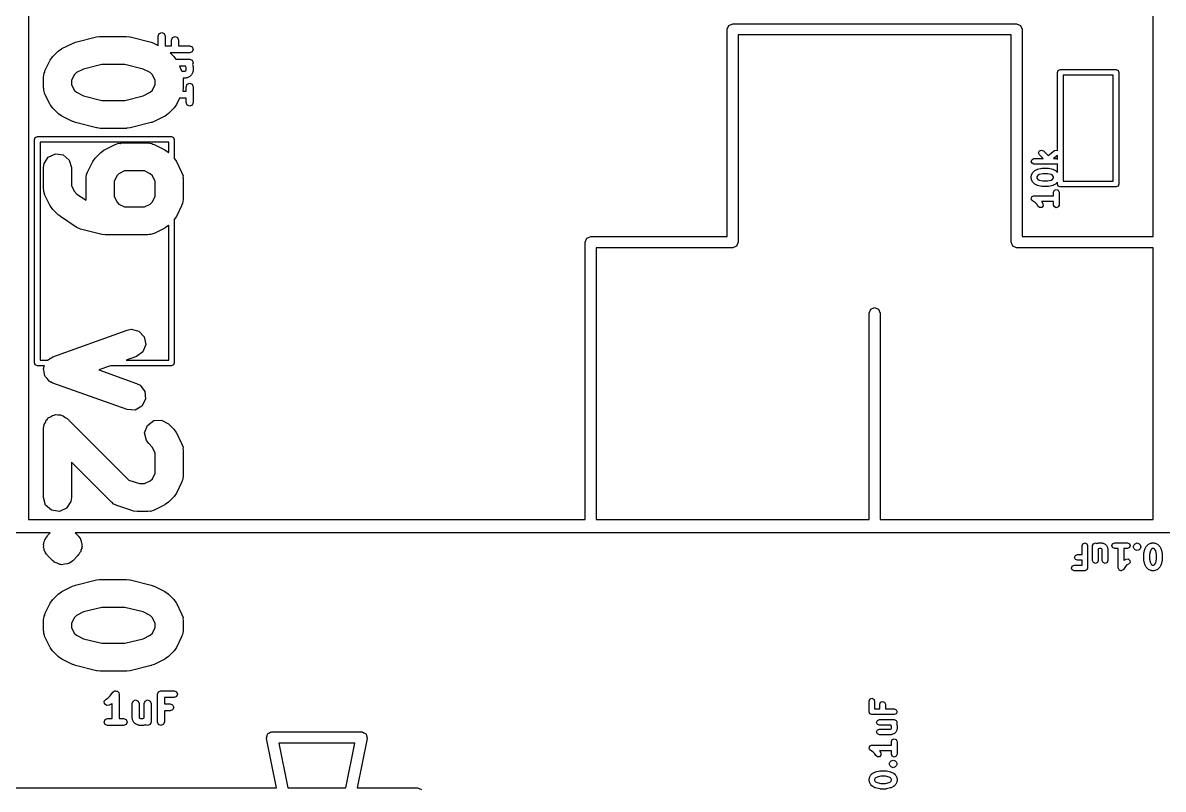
# Model space of a CAD drawing. Extents: x 97.5 to 143.9, y -109.8 to -49.
# Drawn here: x 109.02 to 119.22, y -93.81 to -86.96 of the extents above; entities that cross this region are included whole.
import ezdxf

# ---------------------------------------------------------------- set-up
doc = ezdxf.new("R2010")
doc.units = 0
doc.layers.add('BLACK', color=7, linetype='CONTINUOUS')

msp = doc.modelspace()

# ---------------------------------------------------------------- linework, layer by layer
at = {"layer": 'BLACK', "linetype": 'CONTINUOUS'}
for p, q in [((109.07, -71.2), (109.07, -91.4)), ((119.13, -88.87), (119.13, -71.2)), ((115.32, -87.015), (115.335, -86.9796)), ((115.335, -86.9796), (115.37, -86.965)), ((115.37, -86.965), (117.91, -86.965)), ((117.91, -86.965), (117.945, -86.9796)), ((117.945, -86.9796), (117.96, -87.015)), ((109.49, -87.1311), (109.68, -87.0835)), ((109.68, -87.0835), (109.707, -87.0808)), ((109.707, -87.0808), (109.711, -87.0798)), ((109.711, -87.0798), (109.949, -87.0798)), ((109.949, -87.0798), (109.975, -87.0836)), ((109.975, -87.0836), (109.979, -87.0835)), ((109.979, -87.0835), (110.169, -87.1311)), ((110.232, -87.0759), (110.241, -87.0538)), ((110.232, -87.159), (110.232, -87.0759)), ((110.241, -87.0538), (110.263, -87.0446)), ((110.263, -87.0446), (110.285, -87.0538)), ((110.285, -87.0538), (110.294, -87.0759)), ((110.294, -87.0759), (110.294, -87.1637)), ((110.351, -87.1116), (110.36, -87.0895)), ((110.351, -87.1637), (110.351, -87.1116)), ((110.36, -87.0895), (110.382, -87.0804)), ((110.382, -87.0804), (110.404, -87.0895)), ((110.404, -87.0895), (110.413, -87.1116)), ((110.413, -87.1116), (110.413, -87.1637)), ((115.32, -88.87), (115.32, -87.015)), ((117.86, -87.065), (115.42, -87.065)), ((115.42, -87.065), (115.42, -88.92)), ((117.86, -88.92), (117.86, -87.065)), ((117.96, -87.015), (117.96, -88.87)), ((109.289, -87.2592), (109.336, -87.2116)), ((109.336, -87.2116), (109.365, -87.1901)), ((109.365, -87.1901), (109.367, -87.1897)), ((109.367, -87.1897), (109.369, -87.1882)), ((109.369, -87.1882), (109.464, -87.1406)), ((109.464, -87.1406), (109.486, -87.1334)), ((109.486, -87.1334), (109.49, -87.1311)), ((110.169, -87.1311), (110.191, -87.1398)), ((110.191, -87.1398), (110.195, -87.1406)), ((110.195, -87.1406), (110.232, -87.159)), ((110.294, -87.1637), (110.351, -87.1637)), ((110.413, -87.1637), (110.513, -87.1637)), ((110.513, -87.1637), (110.535, -87.1728)), ((110.535, -87.217), (110.513, -87.2262)), ((110.535, -87.1728), (110.544, -87.1949)), ((110.544, -87.1949), (110.535, -87.217)), ((109.218, -87.387), (109.265, -87.2917)), ((109.265, -87.2917), (109.286, -87.2623)), ((109.286, -87.2623), (109.288, -87.2612)), ((109.288, -87.2612), (109.289, -87.2592)), ((110.513, -87.2262), (110.337, -87.2262)), ((110.337, -87.2262), (110.37, -87.2592)), ((110.37, -87.2592), (110.388, -87.2827)), ((110.388, -87.2827), (110.513, -87.2827)), ((110.513, -87.2827), (110.535, -87.2919)), ((110.535, -87.2919), (110.544, -87.314)), ((110.544, -87.314), (110.538, -87.3295)), ((109.205, -87.4429), (109.21, -87.4074)), ((109.21, -87.4074), (109.216, -87.398)), ((109.216, -87.398), (109.218, -87.387)), ((109.48, -87.4217), (109.455, -87.4724)), ((109.499, -87.4027), (109.48, -87.4217)), ((109.564, -87.3703), (109.499, -87.4027)), ((109.726, -87.3298), (109.564, -87.3703)), ((109.933, -87.3298), (109.726, -87.3298)), ((110.096, -87.3703), (109.933, -87.3298)), ((110.16, -87.4027), (110.096, -87.3703)), ((110.179, -87.4217), (110.16, -87.4027)), ((110.205, -87.4724), (110.179, -87.4217)), ((110.421, -87.3452), (110.441, -87.387)), ((110.476, -87.3452), (110.421, -87.3452)), ((110.441, -87.387), (110.442, -87.3899)), ((110.442, -87.3899), (110.47, -87.3899)), ((110.47, -87.3899), (110.478, -87.3859)), ((110.482, -87.3571), (110.476, -87.3452)), ((110.478, -87.3859), (110.482, -87.378)), ((110.482, -87.378), (110.482, -87.3571)), ((110.541, -87.3994), (110.529, -87.4232)), ((110.538, -87.3295), (110.541, -87.3357)), ((110.541, -87.3357), (110.542, -87.343)), ((110.542, -87.3921), (110.541, -87.3994)), ((110.542, -87.343), (110.544, -87.3497)), ((110.544, -87.3854), (110.542, -87.3921)), ((110.544, -87.3497), (110.544, -87.3854)), ((118.275, -87.4), (118.282, -87.3823)), ((118.275, -88.099), (118.275, -87.4)), ((118.282, -87.3823), (118.3, -87.375)), ((118.3, -87.375), (118.8, -87.375)), ((118.8, -87.375), (118.818, -87.3823)), ((118.818, -87.3823), (118.825, -87.4)), ((118.825, -87.4), (118.825, -88.4)), ((109.205, -87.5381), (109.205, -87.4429)), ((109.455, -87.4724), (109.455, -87.5086)), ((109.455, -87.5086), (109.48, -87.5593)), ((110.179, -87.5593), (110.205, -87.5086)), ((110.205, -87.5086), (110.205, -87.4724)), ((110.477, -87.4524), (110.455, -87.4524)), ((110.455, -87.4524), (110.455, -87.5381)), ((110.484, -87.4496), (110.477, -87.4524)), ((110.482, -87.5283), (110.491, -87.5062)), ((110.491, -87.4491), (110.484, -87.4496)), ((110.515, -87.4372), (110.491, -87.4491)), ((110.491, -87.5062), (110.513, -87.497)), ((110.513, -87.497), (110.535, -87.5062)), ((110.522, -87.4297), (110.515, -87.4372)), ((110.529, -87.4232), (110.522, -87.4297)), ((110.535, -87.5062), (110.544, -87.5283)), ((118.325, -87.425), (118.325, -88.375)), ((118.775, -87.425), (118.325, -87.425)), ((118.775, -88.375), (118.775, -87.425)), ((109.208, -87.5488), (109.205, -87.5381)), ((109.207, -87.5599), (109.208, -87.5488)), ((109.218, -87.594), (109.207, -87.5599)), ((109.265, -87.6892), (109.218, -87.594)), ((109.48, -87.5593), (109.499, -87.5782)), ((109.499, -87.5782), (109.564, -87.6106)), ((109.564, -87.6106), (109.726, -87.6512)), ((109.933, -87.6512), (110.096, -87.6106)), ((110.096, -87.6106), (110.16, -87.5782)), ((110.16, -87.5782), (110.179, -87.5593)), ((110.455, -87.5381), (110.45, -87.5685)), ((110.45, -87.5685), (110.482, -87.5685)), ((110.482, -87.5685), (110.482, -87.5283)), ((110.544, -87.5283), (110.544, -87.6711)), ((109.267, -87.6908), (109.265, -87.6892)), ((109.267, -87.693), (109.267, -87.6908)), ((109.289, -87.7217), (109.267, -87.693)), ((109.336, -87.7693), (109.289, -87.7217)), ((109.726, -87.6512), (109.933, -87.6512)), ((110.37, -87.7217), (110.323, -87.7693)), ((110.371, -87.7198), (110.37, -87.7217)), ((110.373, -87.7187), (110.371, -87.7198)), ((110.394, -87.6892), (110.373, -87.7187)), ((110.423, -87.631), (110.394, -87.6892)), ((110.482, -87.631), (110.423, -87.631)), ((110.482, -87.6711), (110.482, -87.631)), ((110.491, -87.6932), (110.482, -87.6711)), ((110.513, -87.7024), (110.491, -87.6932)), ((110.535, -87.6932), (110.513, -87.7024)), ((110.544, -87.6711), (110.535, -87.6932)), ((109.338, -87.7704), (109.336, -87.7693)), ((109.34, -87.7723), (109.338, -87.7704)), ((109.369, -87.7928), (109.34, -87.7723)), ((109.464, -87.8404), (109.369, -87.7928)), ((110.29, -87.7928), (110.195, -87.8404)), ((110.292, -87.7913), (110.29, -87.7928)), ((110.294, -87.7908), (110.292, -87.7913)), ((110.323, -87.7693), (110.294, -87.7908)), ((109.469, -87.8412), (109.464, -87.8404)), ((109.49, -87.8498), (109.469, -87.8412)), ((109.68, -87.8975), (109.49, -87.8498)), ((109.684, -87.8973), (109.68, -87.8975)), ((109.711, -87.9012), (109.684, -87.8973)), ((109.949, -87.9012), (109.711, -87.9012)), ((109.952, -87.9002), (109.949, -87.9012)), ((109.979, -87.8975), (109.952, -87.9002)), ((110.169, -87.8498), (109.979, -87.8975)), ((110.173, -87.8476), (110.169, -87.8498)), ((110.195, -87.8404), (110.173, -87.8476)), ((109.125, -88), (109.132, -87.9823)), ((109.125, -90), (109.125, -88)), ((109.132, -87.9823), (109.15, -87.975)), ((109.15, -87.975), (110.35, -87.975)), ((109.175, -88.025), (109.175, -89.975)), ((110.325, -88.025), (109.175, -88.025)), ((109.845, -88.0453), (109.879, -88.0341)), ((109.879, -88.0341), (109.89, -88.0353)), ((109.89, -88.0353), (109.901, -88.0321)), ((109.901, -88.0321), (110.139, -88.0321)), ((110.139, -88.0321), (110.175, -88.0373)), ((110.325, -88.1186), (110.325, -88.025)), ((110.35, -87.975), (110.368, -87.9823)), ((110.368, -87.9823), (110.375, -88)), ((110.375, -88), (110.375, -88.1702)), ((109.248, -88.1578), (109.312, -88.1286)), ((109.312, -88.1286), (109.382, -88.1387)), ((109.67, -88.164), (109.717, -88.1164)), ((109.717, -88.1164), (109.746, -88.0949)), ((109.746, -88.0949), (109.748, -88.0944)), ((109.748, -88.0944), (109.75, -88.093)), ((109.75, -88.093), (109.845, -88.0453)), ((110.175, -88.0373), (110.184, -88.0434)), ((110.184, -88.0434), (110.195, -88.0453)), ((110.195, -88.0453), (110.29, -88.093)), ((110.29, -88.093), (110.32, -88.1134)), ((110.32, -88.1134), (110.321, -88.1153)), ((110.321, -88.1153), (110.323, -88.1164)), ((110.323, -88.1164), (110.325, -88.1186)), ((118.107, -88.1202), (118.114, -88.1026)), ((118.114, -88.1379), (118.107, -88.1202)), ((118.114, -88.1026), (118.132, -88.0952)), ((118.132, -88.0952), (118.15, -88.1026)), ((118.15, -88.1026), (118.192, -88.1444)), ((118.192, -88.1444), (118.25, -88.1002)), ((118.25, -88.1002), (118.269, -88.0955)), ((118.269, -88.0955), (118.275, -88.099)), ((109.205, -88.2524), (109.21, -88.2169)), ((109.21, -88.2169), (109.248, -88.1578)), ((109.382, -88.1387), (109.435, -88.1849)), ((109.435, -88.1849), (109.455, -88.2524)), ((109.599, -88.2917), (109.646, -88.1965)), ((109.646, -88.1965), (109.667, -88.167)), ((109.667, -88.167), (109.669, -88.1659)), ((109.669, -88.1659), (109.67, -88.164)), ((110.375, -88.1702), (110.392, -88.1927)), ((110.392, -88.1927), (110.392, -88.1949)), ((110.392, -88.1949), (110.394, -88.1965)), ((110.394, -88.1965), (110.441, -88.2917)), ((118.04, -88.1964), (118.048, -88.1788)), ((118.048, -88.2141), (118.04, -88.1964)), ((118.048, -88.1788), (118.065, -88.1714)), ((118.065, -88.2214), (118.048, -88.2141)), ((118.065, -88.1714), (118.148, -88.1714)), ((118.208, -88.2214), (118.065, -88.2214)), ((118.148, -88.1714), (118.114, -88.1379)), ((118.265, -88.2214), (118.208, -88.2214)), ((118.208, -88.2214), (118.208, -88.2214)), ((118.208, -88.2214), (118.208, -88.2214)), ((118.275, -88.1443), (118.239, -88.1714)), ((118.239, -88.1714), (118.265, -88.1714)), ((118.265, -88.1714), (118.275, -88.1754)), ((118.275, -88.2175), (118.265, -88.2214)), ((118.275, -88.1754), (118.275, -88.1443)), ((118.275, -88.2963), (118.275, -88.2175)), ((109.205, -88.4429), (109.205, -88.2524)), ((109.455, -88.2524), (109.455, -88.4133)), ((109.586, -88.3476), (109.591, -88.3121)), ((109.591, -88.3121), (109.597, -88.3027)), ((109.597, -88.3027), (109.599, -88.2917)), ((109.861, -88.3264), (109.836, -88.3771)), ((109.88, -88.3075), (109.861, -88.3264)), ((109.931, -88.2821), (109.88, -88.3075)), ((110.11, -88.2821), (109.931, -88.2821)), ((110.16, -88.3075), (110.11, -88.2821)), ((110.179, -88.3264), (110.16, -88.3075)), ((110.205, -88.3771), (110.179, -88.3264)), ((110.441, -88.2917), (110.453, -88.3258)), ((110.453, -88.3258), (110.451, -88.3369)), ((110.451, -88.3369), (110.455, -88.3476)), ((118.04, -88.3298), (118.043, -88.3244)), ((118.04, -88.3488), (118.04, -88.3298)), ((118.043, -88.3186), (118.053, -88.2995)), ((118.043, -88.3244), (118.043, -88.3186)), ((118.053, -88.2995), (118.056, -88.2968)), ((118.056, -88.2968), (118.057, -88.293)), ((118.057, -88.293), (118.067, -88.2835)), ((118.067, -88.2835), (118.071, -88.2819)), ((118.071, -88.2819), (118.073, -88.2788)), ((118.073, -88.2788), (118.092, -88.2693)), ((118.096, -88.3255), (118.09, -88.3357)), ((118.09, -88.3357), (118.09, -88.3429)), ((118.092, -88.2693), (118.095, -88.2691)), ((118.095, -88.2691), (118.098, -88.2674)), ((118.099, -88.3217), (118.096, -88.3255)), ((118.098, -88.2674), (118.136, -88.2579)), ((118.112, -88.3153), (118.099, -88.3217)), ((118.145, -88.3071), (118.112, -88.3153)), ((118.136, -88.2579), (118.139, -88.2584)), ((118.139, -88.2584), (118.142, -88.2571)), ((118.142, -88.2571), (118.189, -88.2571)), ((118.186, -88.3071), (118.145, -88.3071)), ((118.219, -88.3153), (118.186, -88.3071)), ((118.189, -88.2571), (118.192, -88.2584)), ((118.192, -88.2584), (118.195, -88.2579)), ((118.195, -88.2579), (118.233, -88.2674)), ((118.232, -88.3217), (118.219, -88.3153)), ((118.235, -88.3255), (118.232, -88.3217)), ((118.233, -88.2674), (118.236, -88.2691)), ((118.24, -88.3357), (118.235, -88.3255)), ((118.236, -88.2691), (118.239, -88.2693)), ((118.239, -88.2693), (118.258, -88.2788)), ((118.24, -88.3429), (118.24, -88.3357)), ((118.258, -88.2788), (118.26, -88.2819)), ((118.26, -88.2819), (118.264, -88.2835)), ((118.264, -88.2835), (118.274, -88.293)), ((118.274, -88.293), (118.275, -88.2963)), ((109.455, -88.4133), (109.48, -88.4641)), ((109.586, -88.5381), (109.586, -88.3476)), ((109.836, -88.3771), (109.836, -88.5086)), ((110.205, -88.5086), (110.205, -88.3771)), ((110.455, -88.3476), (110.455, -88.5381)), ((118.043, -88.3542), (118.04, -88.3488)), ((118.043, -88.36), (118.043, -88.3542)), ((118.053, -88.379), (118.043, -88.36)), ((118.056, -88.3817), (118.053, -88.379)), ((118.057, -88.3855), (118.056, -88.3817)), ((118.067, -88.3951), (118.057, -88.3855)), ((118.071, -88.3966), (118.067, -88.3951)), ((118.073, -88.3997), (118.071, -88.3966)), ((118.092, -88.4093), (118.073, -88.3997)), ((118.09, -88.3429), (118.096, -88.353)), ((118.095, -88.4095), (118.092, -88.4093)), ((118.098, -88.4112), (118.095, -88.4095)), ((118.096, -88.353), (118.099, -88.3568)), ((118.136, -88.4207), (118.098, -88.4112)), ((118.099, -88.3568), (118.112, -88.3633)), ((118.112, -88.3633), (118.145, -88.3714)), ((118.139, -88.4202), (118.136, -88.4207)), ((118.142, -88.4214), (118.139, -88.4202)), ((118.189, -88.4214), (118.142, -88.4214)), ((118.145, -88.3714), (118.186, -88.3714)), ((118.186, -88.3714), (118.219, -88.3633)), ((118.192, -88.4202), (118.189, -88.4214)), ((118.195, -88.4207), (118.192, -88.4202)), ((118.233, -88.4112), (118.195, -88.4207)), ((118.219, -88.3633), (118.232, -88.3568)), ((118.232, -88.3568), (118.235, -88.353)), ((118.236, -88.4095), (118.233, -88.4112)), ((118.235, -88.353), (118.24, -88.3429)), ((118.239, -88.4093), (118.236, -88.4095)), ((118.258, -88.3997), (118.239, -88.4093)), ((118.26, -88.3966), (118.258, -88.3997)), ((118.264, -88.3951), (118.26, -88.3966)), ((118.274, -88.3855), (118.264, -88.3951)), ((118.275, -88.3822), (118.274, -88.3855)), ((118.275, -88.4), (118.275, -88.3822)), ((118.282, -88.4177), (118.275, -88.4)), ((118.3, -88.425), (118.282, -88.4177)), ((118.8, -88.425), (118.3, -88.425)), ((118.325, -88.375), (118.775, -88.375)), ((118.818, -88.4177), (118.8, -88.425)), ((118.825, -88.4), (118.818, -88.4177)), ((109.208, -88.4536), (109.205, -88.4429)), ((109.207, -88.4647), (109.208, -88.4536)), ((109.218, -88.4988), (109.207, -88.4647)), ((109.265, -88.594), (109.218, -88.4988)), ((109.48, -88.4641), (109.504, -88.4886)), ((109.504, -88.4886), (109.587, -88.5437)), ((109.587, -88.5437), (109.586, -88.5381)), ((109.836, -88.5086), (109.861, -88.5593)), ((110.179, -88.5593), (110.205, -88.5086)), ((110.455, -88.5381), (110.449, -88.5736)), ((118.04, -88.5298), (118.043, -88.523)), ((118.041, -88.5321), (118.04, -88.5298)), ((118.041, -88.5347), (118.041, -88.5321)), ((118.045, -88.5407), (118.041, -88.5347)), ((118.043, -88.523), (118.045, -88.5159)), ((118.045, -88.5159), (118.047, -88.5145)), ((118.048, -88.5474), (118.045, -88.5407)), ((118.047, -88.5145), (118.048, -88.5121)), ((118.048, -88.5121), (118.055, -88.5093)), ((118.055, -88.5093), (118.061, -88.5052)), ((118.061, -88.5052), (118.063, -88.5057)), ((118.063, -88.5057), (118.065, -88.5048)), ((118.065, -88.5048), (118.24, -88.5048)), ((118.24, -88.4726), (118.248, -88.4549)), ((118.24, -88.5048), (118.24, -88.4726)), ((118.248, -88.4549), (118.265, -88.4476)), ((118.265, -88.4476), (118.283, -88.4549)), ((118.283, -88.4549), (118.29, -88.4726)), ((118.29, -88.4726), (118.29, -88.5869)), ((109.267, -88.5956), (109.265, -88.594)), ((109.267, -88.5977), (109.267, -88.5956)), ((109.289, -88.6265), (109.267, -88.5977)), ((109.336, -88.6741), (109.289, -88.6265)), ((109.861, -88.5593), (109.88, -88.5782)), ((109.88, -88.5782), (109.931, -88.6036)), ((109.931, -88.6036), (110.11, -88.6036)), ((110.11, -88.6036), (110.16, -88.5782)), ((110.16, -88.5782), (110.179, -88.5593)), ((110.441, -88.594), (110.394, -88.6892)), ((110.443, -88.583), (110.441, -88.594)), ((110.449, -88.5736), (110.443, -88.583)), ((118.05, -88.5484), (118.048, -88.5474)), ((118.052, -88.5506), (118.05, -88.5484)), ((118.078, -88.5682), (118.052, -88.5506)), ((118.093, -88.5827), (118.078, -88.5682)), ((118.1, -88.5981), (118.093, -88.5827)), ((118.115, -88.6106), (118.1, -88.5981)), ((118.134, -88.6093), (118.115, -88.6106)), ((118.24, -88.5548), (118.133, -88.5548)), ((118.133, -88.5548), (118.135, -88.5567)), ((118.146, -88.5948), (118.134, -88.6093)), ((118.135, -88.5567), (118.145, -88.5757)), ((118.145, -88.5757), (118.146, -88.5948)), ((118.24, -88.5869), (118.24, -88.5548)), ((118.248, -88.6046), (118.24, -88.5869)), ((118.265, -88.6119), (118.248, -88.6046)), ((118.283, -88.6046), (118.265, -88.6119)), ((118.29, -88.5869), (118.283, -88.6046)), ((109.341, -88.6764), (109.336, -88.6741)), ((109.356, -88.6897), (109.341, -88.6764)), ((109.498, -88.785), (109.356, -88.6897)), ((110.394, -88.6892), (110.375, -88.7163)), ((110.375, -88.7163), (110.375, -90)), ((109.502, -88.786), (109.498, -88.785)), ((109.504, -88.7886), (109.502, -88.786)), ((109.537, -88.8022), (109.504, -88.7886)), ((109.728, -88.8498), (109.537, -88.8022)), ((109.731, -88.8497), (109.728, -88.8498)), ((109.758, -88.8536), (109.731, -88.8497)), ((110.15, -88.8504), (110.139, -88.8536)), ((110.161, -88.8516), (110.15, -88.8504)), ((110.195, -88.8404), (110.161, -88.8516)), ((110.29, -88.7928), (110.195, -88.8404)), ((110.292, -88.7913), (110.29, -88.7928)), ((110.294, -88.7908), (110.292, -88.7913)), ((110.323, -88.7693), (110.294, -88.7908)), ((110.325, -88.7671), (110.323, -88.7693)), ((110.325, -89.975), (110.325, -88.7671)), ((110.139, -88.8536), (109.758, -88.8536)), ((114.05, -88.92), (114.065, -88.8846)), ((114.05, -91.4), (114.05, -88.92)), ((114.065, -88.8846), (114.1, -88.87)), ((114.1, -88.87), (115.32, -88.87)), ((115.42, -88.92), (115.405, -88.9554)), ((117.875, -88.9554), (117.86, -88.92)), ((117.96, -88.87), (119.13, -88.87)), ((115.37, -88.97), (114.15, -88.97)), ((114.15, -88.97), (114.15, -91.4)), ((115.405, -88.9554), (115.37, -88.97)), ((117.91, -88.97), (117.875, -88.9554)), ((119.13, -88.97), (117.91, -88.97)), ((119.13, -91.4), (119.13, -88.97)), ((116.59, -89.555), (116.605, -89.5196)), ((116.59, -91.4), (116.59, -89.555)), ((116.605, -89.5196), (116.64, -89.505)), ((116.64, -89.505), (116.675, -89.5196)), ((116.675, -89.5196), (116.69, -89.555)), ((116.69, -89.555), (116.69, -91.4)), ((109.288, -89.9442), (109.954, -89.7061)), ((109.954, -89.7061), (109.989, -89.699)), ((109.989, -89.699), (110.058, -89.7151)), ((110.058, -89.7151), (110.107, -89.7656)), ((110.107, -89.7656), (110.121, -89.8346)), ((110.121, -89.8346), (110.095, -89.9002)), ((109.24, -89.9747), (109.265, -89.9608)), ((109.265, -89.9608), (109.288, -89.9442)), ((110.038, -89.9415), (109.945, -89.975)), ((110.095, -89.9002), (110.038, -89.9415)), ((109.132, -90.0177), (109.125, -90)), ((109.15, -90.025), (109.132, -90.0177)), ((109.213, -90.025), (109.15, -90.025)), ((109.175, -89.975), (109.24, -89.975)), ((109.205, -90.0511), (109.208, -90.0442)), ((109.211, -90.0788), (109.205, -90.0511)), ((109.207, -90.0369), (109.213, -90.025)), ((109.208, -90.0442), (109.207, -90.0369)), ((109.24, -89.975), (109.24, -89.9747)), ((109.805, -90.025), (109.701, -90.0619)), ((109.701, -90.0619), (110.038, -90.1823)), ((110.35, -90.025), (109.805, -90.025)), ((109.945, -89.975), (110.325, -89.975)), ((110.368, -90.0177), (110.35, -90.025)), ((110.375, -90), (110.368, -90.0177)), ((109.213, -90.107), (109.211, -90.0788)), ((109.218, -90.1129), (109.213, -90.107)), ((109.219, -90.1201), (109.218, -90.1129)), ((109.239, -90.1404), (109.219, -90.1201)), ((109.256, -90.1628), (109.239, -90.1404)), ((109.265, -90.1678), (109.256, -90.1628)), ((109.268, -90.1706), (109.265, -90.1678)), ((109.273, -90.1718), (109.268, -90.1706)), ((109.288, -90.1796), (109.273, -90.1718)), ((109.954, -90.4177), (109.288, -90.1796)), ((110.038, -90.1823), (110.07, -90.1991)), ((110.07, -90.1991), (110.113, -90.2549)), ((110.113, -90.2549), (110.119, -90.325)), ((110.119, -90.325), (110.086, -90.3872)), ((109.248, -90.4911), (109.268, -90.4819)), ((109.268, -90.4819), (109.286, -90.4686)), ((109.286, -90.4686), (109.3, -90.4676)), ((109.3, -90.4676), (109.312, -90.462)), ((109.312, -90.462), (109.334, -90.4652)), ((109.334, -90.4652), (109.356, -90.4636)), ((109.356, -90.4636), (109.368, -90.4701)), ((109.368, -90.4701), (109.382, -90.4721)), ((109.382, -90.4721), (109.398, -90.4867)), ((110.025, -90.4218), (109.954, -90.4177)), ((110.086, -90.3872), (110.025, -90.4218)), ((109.205, -90.5766), (109.207, -90.5722)), ((109.206, -90.5793), (109.205, -90.5766)), ((109.205, -90.5857), (109.206, -90.5793)), ((109.207, -90.5722), (109.21, -90.5502)), ((109.21, -90.5502), (109.222, -90.5315)), ((109.222, -90.5315), (109.23, -90.5107)), ((109.23, -90.5107), (109.241, -90.5025)), ((109.241, -90.5025), (109.248, -90.4911)), ((109.398, -90.4867), (109.418, -90.4973)), ((109.418, -90.4973), (109.969, -91.0479)), ((110.11, -90.6242), (110.134, -90.5583)), ((110.134, -90.5583), (110.191, -90.5162)), ((110.191, -90.5162), (110.261, -90.5112)), ((110.261, -90.5112), (110.323, -90.5449)), ((110.323, -90.5449), (110.37, -90.5926)), ((109.205, -91.2048), (109.205, -90.5857)), ((110.125, -90.693), (110.11, -90.6242)), ((110.37, -90.5926), (110.392, -90.6213)), ((110.392, -90.6213), (110.392, -90.6234)), ((110.392, -90.6234), (110.394, -90.6251)), ((110.394, -90.6251), (110.441, -90.7203)), ((110.146, -90.7217), (110.125, -90.693)), ((110.179, -90.755), (110.146, -90.7217)), ((110.205, -90.8057), (110.179, -90.755)), ((110.441, -90.7203), (110.453, -90.7543)), ((110.453, -90.7543), (110.451, -90.7655)), ((110.451, -90.7655), (110.455, -90.7762)), ((110.455, -90.7762), (110.455, -91.0143)), ((109.813, -91.2455), (109.455, -90.8875)), ((109.455, -90.8875), (109.455, -91.2048)), ((110.205, -90.9848), (110.205, -90.8057)), ((110.179, -91.0355), (110.205, -90.9848)), ((109.969, -91.0479), (110.064, -91.0798)), ((110.064, -91.0798), (110.11, -91.0798)), ((110.11, -91.0798), (110.16, -91.0544)), ((110.16, -91.0544), (110.179, -91.0355)), ((110.441, -91.0702), (110.394, -91.1654)), ((110.443, -91.0592), (110.441, -91.0702)), ((110.449, -91.0498), (110.443, -91.0592)), ((110.455, -91.0143), (110.449, -91.0498)), ((110.371, -91.196), (110.37, -91.1979)), ((110.373, -91.1949), (110.371, -91.196)), ((110.394, -91.1654), (110.373, -91.1949)), ((109.224, -91.2723), (109.205, -91.2048)), ((109.278, -91.3184), (109.224, -91.2723)), ((109.449, -91.2403), (109.411, -91.2994)), ((109.455, -91.2048), (109.449, -91.2403)), ((109.822, -91.2509), (109.813, -91.2455)), ((109.829, -91.2596), (109.822, -91.2509)), ((109.862, -91.2757), (109.829, -91.2596)), ((110.004, -91.3233), (109.862, -91.2757)), ((110.29, -91.2689), (110.195, -91.3166)), ((110.292, -91.2675), (110.29, -91.2689)), ((110.294, -91.267), (110.292, -91.2675)), ((110.323, -91.2455), (110.294, -91.267)), ((110.37, -91.1979), (110.323, -91.2455)), ((109.07, -91.4), (114.05, -91.4)), ((109.347, -91.3285), (109.278, -91.3184)), ((109.411, -91.2994), (109.347, -91.3285)), ((110.007, -91.3234), (110.004, -91.3233)), ((110.008, -91.3246), (110.007, -91.3234)), ((110.044, -91.3298), (110.008, -91.3246)), ((110.139, -91.3298), (110.044, -91.3298)), ((110.15, -91.3266), (110.139, -91.3298)), ((110.161, -91.3278), (110.15, -91.3266)), ((110.195, -91.3166), (110.161, -91.3278)), ((114.15, -91.4), (116.59, -91.4)), ((116.69, -91.4), (119.13, -91.4)), ((109.266, -91.52), (107.525, -91.52)), ((109.207, -91.6067), (109.214, -91.5948)), ((109.214, -91.5948), (109.216, -91.5813)), ((109.216, -91.5813), (109.225, -91.571)), ((109.225, -91.571), (109.23, -91.5583)), ((109.23, -91.5583), (109.237, -91.5529)), ((109.237, -91.5529), (109.241, -91.5449)), ((109.241, -91.5449), (109.266, -91.52)), ((121.72, -91.52), (109.488, -91.52)), ((109.488, -91.52), (109.513, -91.5449)), ((109.513, -91.5449), (109.517, -91.5501)), ((109.517, -91.5501), (109.519, -91.5517)), ((109.519, -91.5517), (109.521, -91.5558)), ((109.521, -91.5558), (109.535, -91.5737)), ((109.535, -91.5737), (109.537, -91.5825)), ((109.537, -91.5825), (109.542, -91.5898)), ((109.542, -91.5898), (109.543, -91.6033)), ((109.543, -91.6033), (109.549, -91.6157)), ((109.205, -91.6242), (109.208, -91.6157)), ((109.208, -91.6375), (109.205, -91.6242)), ((109.206, -91.6509), (109.208, -91.6375)), ((109.211, -91.6633), (109.206, -91.6509)), ((109.208, -91.6157), (109.207, -91.6067)), ((109.212, -91.6769), (109.211, -91.6633)), ((109.218, -91.6841), (109.212, -91.6769)), ((109.22, -91.693), (109.218, -91.6841)), ((109.233, -91.7108), (109.22, -91.693)), ((109.53, -91.6956), (109.525, -91.7084)), ((109.539, -91.6854), (109.53, -91.6956)), ((109.54, -91.6719), (109.539, -91.6854)), ((109.547, -91.66), (109.54, -91.6719)), ((109.55, -91.6425), (109.546, -91.6509)), ((109.546, -91.6509), (109.547, -91.66)), ((109.549, -91.6157), (109.547, -91.6292)), ((109.547, -91.6292), (109.55, -91.6425)), ((118.495, -91.6345), (118.503, -91.6168)), ((118.495, -91.7143), (118.495, -91.6345)), ((118.503, -91.6168), (118.52, -91.6095)), ((118.52, -91.6095), (118.538, -91.6168)), ((118.538, -91.6168), (118.545, -91.6345)), ((118.545, -91.6345), (118.545, -91.8345)), ((118.59, -91.6345), (118.598, -91.6168)), ((118.59, -91.7679), (118.59, -91.6345)), ((118.598, -91.6168), (118.615, -91.6095)), ((118.615, -91.6095), (118.628, -91.6147)), ((118.628, -91.6147), (118.633, -91.6122)), ((118.633, -91.6122), (118.639, -91.6118)), ((118.639, -91.6118), (118.644, -91.6095)), ((118.65, -91.6595), (118.64, -91.6643)), ((118.64, -91.6643), (118.64, -91.7679)), ((118.644, -91.6095), (118.673, -91.6095)), ((118.667, -91.6595), (118.65, -91.6595)), ((118.673, -91.6627), (118.667, -91.6595)), ((118.673, -91.6095), (118.678, -91.6118)), ((118.676, -91.669), (118.673, -91.6627)), ((118.676, -91.7679), (118.676, -91.669)), ((118.678, -91.6118), (118.684, -91.6122)), ((118.684, -91.6122), (118.703, -91.6217)), ((118.703, -91.6217), (118.708, -91.6277)), ((118.708, -91.6277), (118.714, -91.6329)), ((118.714, -91.6329), (118.724, -91.6519)), ((118.724, -91.6519), (118.724, -91.6577)), ((118.724, -91.6577), (118.726, -91.6631)), ((118.726, -91.6631), (118.726, -91.7679)), ((118.762, -91.6345), (118.769, -91.6168)), ((118.769, -91.6522), (118.762, -91.6345)), ((118.769, -91.6168), (118.787, -91.6095)), ((118.787, -91.6595), (118.769, -91.6522)), ((118.787, -91.6095), (118.901, -91.6095)), ((118.819, -91.6595), (118.787, -91.6595)), ((118.819, -91.8345), (118.819, -91.6595)), ((118.901, -91.6595), (118.869, -91.6595)), ((118.869, -91.6595), (118.869, -91.7668)), ((118.901, -91.6095), (118.919, -91.6168)), ((118.919, -91.6522), (118.901, -91.6595)), ((118.919, -91.6168), (118.926, -91.6345)), ((118.926, -91.6345), (118.919, -91.6522)), ((118.952, -91.644), (118.96, -91.6264)), ((118.96, -91.6617), (118.952, -91.644)), ((118.96, -91.6264), (118.969, -91.6168)), ((118.969, -91.6712), (118.96, -91.6617)), ((118.969, -91.6168), (118.987, -91.6095)), ((118.987, -91.6786), (118.969, -91.6712)), ((118.987, -91.6095), (119.005, -91.6168)), ((119.005, -91.6712), (118.987, -91.6786)), ((119.005, -91.6168), (119.014, -91.6264)), ((119.014, -91.6617), (119.005, -91.6712)), ((119.014, -91.6264), (119.021, -91.644)), ((119.021, -91.644), (119.014, -91.6617)), ((119.048, -91.7047), (119.058, -91.6666)), ((119.049, -91.7078), (119.048, -91.7047)), ((119.058, -91.6666), (119.06, -91.6643)), ((119.06, -91.6614), (119.069, -91.6424)), ((119.06, -91.6643), (119.06, -91.6614)), ((119.069, -91.6424), (119.072, -91.6397)), ((119.072, -91.6397), (119.074, -91.6359)), ((119.074, -91.6359), (119.084, -91.6264)), ((119.084, -91.6264), (119.087, -91.6248)), ((119.087, -91.6248), (119.09, -91.6217)), ((119.09, -91.6217), (119.109, -91.6122)), ((119.106, -91.6813), (119.098, -91.7138)), ((119.112, -91.6684), (119.106, -91.6813)), ((119.109, -91.6122), (119.115, -91.6118)), ((119.116, -91.6646), (119.112, -91.6684)), ((119.115, -91.6118), (119.12, -91.6095)), ((119.126, -91.6595), (119.116, -91.6646)), ((119.12, -91.6095), (119.139, -91.6095)), ((119.133, -91.6595), (119.126, -91.6595)), ((119.144, -91.6646), (119.133, -91.6595)), ((119.139, -91.6095), (119.145, -91.6117)), ((119.147, -91.6684), (119.144, -91.6646)), ((119.145, -91.6117), (119.15, -91.6122)), ((119.154, -91.6813), (119.147, -91.6684)), ((119.15, -91.6122), (119.17, -91.6217)), ((119.162, -91.7138), (119.154, -91.6813)), ((119.17, -91.6217), (119.172, -91.6248)), ((119.172, -91.6248), (119.176, -91.6264)), ((119.176, -91.6264), (119.186, -91.6359)), ((119.186, -91.6359), (119.187, -91.6397)), ((119.187, -91.6397), (119.19, -91.6424)), ((119.19, -91.6424), (119.2, -91.6614)), ((119.2, -91.6614), (119.2, -91.6643)), ((119.2, -91.6643), (119.202, -91.6666)), ((119.202, -91.6666), (119.211, -91.7047)), ((119.211, -91.7047), (119.211, -91.7078)), ((109.235, -91.715), (109.233, -91.7108)), ((109.237, -91.7165), (109.235, -91.715)), ((109.241, -91.7217), (109.237, -91.7165)), ((109.289, -91.7693), (109.241, -91.7217)), ((109.297, -91.7737), (109.289, -91.7693)), ((109.302, -91.7809), (109.297, -91.7737)), ((109.327, -91.7903), (109.302, -91.7809)), ((109.351, -91.8031), (109.327, -91.7903)), ((109.36, -91.8024), (109.351, -91.8031)), ((109.368, -91.8056), (109.36, -91.8024)), ((109.394, -91.8), (109.368, -91.8056)), ((109.421, -91.7981), (109.394, -91.8)), ((109.428, -91.7927), (109.421, -91.7981)), ((109.437, -91.7908), (109.428, -91.7927)), ((109.466, -91.7693), (109.437, -91.7908)), ((109.513, -91.7217), (109.466, -91.7693)), ((109.518, -91.7138), (109.513, -91.7217)), ((109.525, -91.7084), (109.518, -91.7138)), ((118.429, -91.7393), (118.436, -91.7216)), ((118.436, -91.757), (118.429, -91.7393)), ((118.436, -91.7216), (118.454, -91.7143)), ((118.454, -91.7643), (118.436, -91.757)), ((118.454, -91.7143), (118.495, -91.7143)), ((118.495, -91.7643), (118.454, -91.7643)), ((118.495, -91.8095), (118.495, -91.7643)), ((118.598, -91.7855), (118.59, -91.7679)), ((118.615, -91.7929), (118.598, -91.7855)), ((118.633, -91.7855), (118.615, -91.7929)), ((118.64, -91.7679), (118.633, -91.7855)), ((118.684, -91.7855), (118.676, -91.7679)), ((118.701, -91.7929), (118.684, -91.7855)), ((118.719, -91.7855), (118.701, -91.7929)), ((118.726, -91.7679), (118.719, -91.7855)), ((118.869, -91.7668), (118.871, -91.7645)), ((118.871, -91.7645), (118.89, -91.755)), ((118.897, -91.8075), (118.883, -91.8219)), ((118.89, -91.755), (118.909, -91.7537)), ((118.912, -91.7997), (118.897, -91.8075)), ((118.909, -91.7537), (118.924, -91.7662)), ((118.925, -91.7853), (118.912, -91.7997)), ((118.924, -91.7662), (118.925, -91.7853)), ((119.048, -91.7107), (119.049, -91.7078)), ((119.048, -91.7583), (119.048, -91.7107)), ((119.049, -91.7613), (119.048, -91.7583)), ((119.048, -91.7644), (119.049, -91.7613)), ((119.058, -91.8025), (119.048, -91.7644)), ((119.06, -91.8048), (119.058, -91.8025)), ((119.06, -91.8076), (119.06, -91.8048)), ((119.069, -91.8267), (119.06, -91.8076)), ((119.098, -91.7138), (119.098, -91.7553)), ((119.098, -91.7553), (119.106, -91.7877)), ((119.106, -91.7877), (119.112, -91.8007)), ((119.112, -91.8007), (119.116, -91.8045)), ((119.116, -91.8045), (119.126, -91.8095)), ((119.133, -91.8095), (119.144, -91.8045)), ((119.144, -91.8045), (119.147, -91.8007)), ((119.147, -91.8007), (119.154, -91.7877)), ((119.154, -91.7877), (119.162, -91.7553)), ((119.162, -91.7553), (119.162, -91.7138)), ((119.2, -91.8076), (119.19, -91.8267)), ((119.202, -91.8025), (119.2, -91.8048)), ((119.2, -91.8048), (119.2, -91.8076)), ((119.211, -91.7644), (119.202, -91.8025)), ((119.211, -91.7078), (119.212, -91.7107)), ((119.212, -91.7583), (119.211, -91.7613)), ((119.211, -91.7613), (119.211, -91.7644)), ((119.212, -91.7107), (119.212, -91.7583)), ((118.4, -91.8345), (118.407, -91.8168)), ((118.407, -91.8522), (118.4, -91.8345)), ((118.407, -91.8168), (118.425, -91.8095)), ((118.425, -91.8595), (118.407, -91.8522)), ((118.425, -91.8095), (118.495, -91.8095)), ((118.52, -91.8595), (118.425, -91.8595)), ((118.538, -91.8522), (118.52, -91.8595)), ((118.545, -91.8345), (118.538, -91.8522)), ((118.82, -91.8369), (118.819, -91.8345)), ((118.82, -91.8394), (118.82, -91.8369)), ((118.824, -91.8455), (118.82, -91.8394)), ((118.826, -91.8522), (118.824, -91.8455)), ((118.829, -91.8532), (118.826, -91.8522)), ((118.83, -91.8553), (118.829, -91.8532)), ((118.837, -91.8567), (118.83, -91.8553)), ((118.844, -91.8595), (118.837, -91.8567)), ((118.846, -91.8585), (118.844, -91.8595)), ((118.849, -91.859), (118.846, -91.8585)), ((118.855, -91.855), (118.849, -91.859)), ((118.862, -91.8522), (118.855, -91.855)), ((118.863, -91.8498), (118.862, -91.8522)), ((118.865, -91.8484), (118.863, -91.8498)), ((118.883, -91.8219), (118.865, -91.8484)), ((119.072, -91.8294), (119.069, -91.8267)), ((119.074, -91.8332), (119.072, -91.8294)), ((119.084, -91.8427), (119.074, -91.8332)), ((119.087, -91.8443), (119.084, -91.8427)), ((119.09, -91.8474), (119.087, -91.8443)), ((119.109, -91.8569), (119.09, -91.8474)), ((119.115, -91.8573), (119.109, -91.8569)), ((119.12, -91.8595), (119.115, -91.8573)), ((119.139, -91.8595), (119.12, -91.8595)), ((119.126, -91.8095), (119.133, -91.8095)), ((119.145, -91.8573), (119.139, -91.8595)), ((119.15, -91.8569), (119.145, -91.8573)), ((119.17, -91.8474), (119.15, -91.8569)), ((119.172, -91.8443), (119.17, -91.8474)), ((119.176, -91.8427), (119.172, -91.8443)), ((119.186, -91.8332), (119.176, -91.8427)), ((119.187, -91.8294), (119.186, -91.8332)), ((119.19, -91.8267), (119.187, -91.8294)), ((109.369, -92.0453), (109.464, -91.9977)), ((109.464, -91.9977), (109.486, -91.9905)), ((109.486, -91.9905), (109.49, -91.9883)), ((109.49, -91.9883), (109.68, -91.9406)), ((109.68, -91.9406), (109.707, -91.9379)), ((109.707, -91.9379), (109.711, -91.9369)), ((109.711, -91.9369), (109.949, -91.9369)), ((109.949, -91.9369), (109.975, -91.9408)), ((109.975, -91.9408), (109.979, -91.9406)), ((109.979, -91.9406), (110.169, -91.9883)), ((110.169, -91.9883), (110.191, -91.9969)), ((110.191, -91.9969), (110.195, -91.9977)), ((110.195, -91.9977), (110.29, -92.0453)), ((109.289, -92.1164), (109.336, -92.0688)), ((109.336, -92.0688), (109.365, -92.0473)), ((109.365, -92.0473), (109.367, -92.0468)), ((109.367, -92.0468), (109.369, -92.0453)), ((110.29, -92.0453), (110.32, -92.0658)), ((110.32, -92.0658), (110.321, -92.0677)), ((110.321, -92.0677), (110.323, -92.0688)), ((110.323, -92.0688), (110.37, -92.1164)), ((109.218, -92.2441), (109.265, -92.1489)), ((109.265, -92.1489), (109.286, -92.1194)), ((109.286, -92.1194), (109.288, -92.1183)), ((109.288, -92.1183), (109.289, -92.1164)), ((109.726, -92.1869), (109.564, -92.2275)), ((109.933, -92.1869), (109.726, -92.1869)), ((110.096, -92.2275), (109.933, -92.1869)), ((110.37, -92.1164), (110.392, -92.1451)), ((110.392, -92.1451), (110.392, -92.1473)), ((110.392, -92.1473), (110.394, -92.1489)), ((110.394, -92.1489), (110.441, -92.2441)), ((109.205, -92.3), (109.21, -92.2645)), ((109.205, -92.3952), (109.205, -92.3)), ((109.21, -92.2645), (109.216, -92.2551)), ((109.216, -92.2551), (109.218, -92.2441)), ((109.48, -92.2788), (109.455, -92.3295)), ((109.499, -92.2599), (109.48, -92.2788)), ((109.564, -92.2275), (109.499, -92.2599)), ((110.16, -92.2599), (110.096, -92.2275)), ((110.179, -92.2788), (110.16, -92.2599)), ((110.205, -92.3295), (110.179, -92.2788)), ((110.441, -92.2441), (110.453, -92.2782)), ((110.453, -92.2782), (110.451, -92.2893)), ((110.451, -92.2893), (110.455, -92.3)), ((110.455, -92.3), (110.455, -92.3952)), ((109.208, -92.406), (109.205, -92.3952)), ((109.207, -92.4171), (109.208, -92.406)), ((109.218, -92.4511), (109.207, -92.4171)), ((109.455, -92.3295), (109.455, -92.3657)), ((109.455, -92.3657), (109.48, -92.4164)), ((109.48, -92.4164), (109.499, -92.4354)), ((110.16, -92.4354), (110.179, -92.4164)), ((110.179, -92.4164), (110.205, -92.3657)), ((110.205, -92.3657), (110.205, -92.3295)), ((110.455, -92.3952), (110.449, -92.4307)), ((109.265, -92.5464), (109.218, -92.4511)), ((109.499, -92.4354), (109.564, -92.4678)), ((109.564, -92.4678), (109.726, -92.5083)), ((109.726, -92.5083), (109.933, -92.5083)), ((109.933, -92.5083), (110.096, -92.4678)), ((110.096, -92.4678), (110.16, -92.4354)), ((110.441, -92.4511), (110.394, -92.5464)), ((110.443, -92.4401), (110.441, -92.4511)), ((110.449, -92.4307), (110.443, -92.4401)), ((109.267, -92.548), (109.265, -92.5464)), ((109.267, -92.5501), (109.267, -92.548)), ((109.289, -92.5789), (109.267, -92.5501)), ((109.336, -92.6265), (109.289, -92.5789)), ((110.37, -92.5789), (110.323, -92.6265)), ((110.371, -92.5769), (110.37, -92.5789)), ((110.373, -92.5758), (110.371, -92.5769)), ((110.394, -92.5464), (110.373, -92.5758)), ((109.338, -92.6275), (109.336, -92.6265)), ((109.34, -92.6294), (109.338, -92.6275)), ((109.369, -92.6499), (109.34, -92.6294)), ((109.464, -92.6975), (109.369, -92.6499)), ((109.469, -92.6983), (109.464, -92.6975)), ((109.49, -92.707), (109.469, -92.6983)), ((109.68, -92.7546), (109.49, -92.707)), ((110.169, -92.707), (109.979, -92.7546)), ((110.173, -92.7047), (110.169, -92.707)), ((110.195, -92.6975), (110.173, -92.7047)), ((110.29, -92.6499), (110.195, -92.6975)), ((110.292, -92.6484), (110.29, -92.6499)), ((110.294, -92.6479), (110.292, -92.6484)), ((110.323, -92.6265), (110.294, -92.6479)), ((109.684, -92.7545), (109.68, -92.7546)), ((109.711, -92.7583), (109.684, -92.7545)), ((109.949, -92.7583), (109.711, -92.7583)), ((109.952, -92.7573), (109.949, -92.7583)), ((109.979, -92.7546), (109.952, -92.7573)), ((109.749, -93.0246), (109.765, -93.0066)), ((109.751, -93.0485), (109.749, -93.0246)), ((109.765, -93.0066), (109.784, -92.9969)), ((109.784, -92.9969), (109.802, -92.9789)), ((109.802, -92.9789), (109.824, -92.9458)), ((109.824, -92.9458), (109.827, -92.944)), ((109.827, -92.944), (109.828, -92.941)), ((109.828, -92.941), (109.837, -92.9375)), ((109.837, -92.9375), (109.844, -92.9325)), ((109.844, -92.9325), (109.847, -92.9331)), ((109.847, -92.9331), (109.85, -92.9318)), ((109.85, -92.9318), (109.859, -92.9353)), ((109.859, -92.9353), (109.868, -92.9371)), ((109.868, -92.9371), (109.869, -92.9398)), ((109.869, -92.9398), (109.872, -92.941)), ((109.872, -92.941), (109.876, -92.9494)), ((109.876, -92.9494), (109.881, -92.957)), ((109.881, -92.957), (109.88, -92.9601)), ((109.88, -92.9601), (109.882, -92.9631)), ((109.882, -92.9631), (109.882, -93.1818)), ((109.998, -93.0464), (110.007, -93.0243)), ((110.007, -93.0243), (110.029, -93.0152)), ((110.029, -93.0152), (110.051, -93.0243)), ((110.051, -93.0243), (110.06, -93.0464)), ((110.105, -93.0464), (110.114, -93.0243)), ((110.114, -93.0243), (110.136, -93.0152)), ((110.136, -93.0152), (110.158, -93.0243)), ((110.158, -93.0243), (110.167, -93.0464)), ((110.224, -92.9631), (110.233, -92.941)), ((110.224, -93.2131), (110.224, -92.9631)), ((110.233, -92.941), (110.255, -92.9318)), ((110.255, -92.9318), (110.374, -92.9318)), ((110.374, -92.9943), (110.286, -92.9943)), ((110.286, -92.9943), (110.286, -93.0509)), ((110.374, -92.9318), (110.396, -92.941)), ((110.396, -92.9852), (110.374, -92.9943)), ((110.396, -92.941), (110.405, -92.9631)), ((110.405, -92.9631), (110.396, -92.9852)), ((116.59, -93.025), (116.598, -93.0073)), ((116.59, -93.1202), (116.59, -93.025)), ((116.598, -93.0073), (116.615, -93)), ((116.615, -93), (116.633, -93.0073)), ((116.633, -93.0073), (116.64, -93.025)), ((116.64, -93.025), (116.64, -93.0952)), ((116.693, -93.0359), (116.711, -93.0286)), ((116.711, -93.0286), (116.728, -93.0359)), ((109.769, -93.0642), (109.751, -93.0485)), ((109.793, -93.0625), (109.769, -93.0642)), ((109.817, -93.0506), (109.793, -93.0625)), ((109.819, -93.0478), (109.817, -93.0506)), ((109.819, -93.1818), (109.819, -93.0478)), ((109.998, -93.1774), (109.998, -93.0464)), ((110.06, -93.0464), (110.06, -93.17)), ((110.105, -93.1759), (110.105, -93.0464)), ((110.167, -93.0464), (110.167, -93.2131)), ((110.286, -93.0509), (110.338, -93.0509)), ((110.338, -93.1134), (110.286, -93.1134)), ((110.286, -93.1134), (110.286, -93.2131)), ((110.338, -93.0509), (110.36, -93.06)), ((110.36, -93.1042), (110.338, -93.1134)), ((110.36, -93.06), (110.37, -93.0821)), ((110.37, -93.0821), (110.36, -93.1042)), ((116.598, -93.1379), (116.59, -93.1202)), ((116.64, -93.0952), (116.686, -93.0952)), ((116.686, -93.0536), (116.693, -93.0359)), ((116.686, -93.0952), (116.686, -93.0536)), ((116.728, -93.0359), (116.736, -93.0536)), ((116.736, -93.0536), (116.736, -93.0952)), ((116.736, -93.0952), (116.815, -93.0952)), ((116.815, -93.0952), (116.833, -93.1026)), ((116.833, -93.1026), (116.84, -93.1202)), ((116.84, -93.1202), (116.833, -93.1379)), ((109.748, -93.2131), (109.757, -93.191)), ((109.757, -93.2352), (109.748, -93.2131)), ((109.757, -93.191), (109.779, -93.1818)), ((109.779, -93.2443), (109.757, -93.2352)), ((109.779, -93.1818), (109.819, -93.1818)), ((109.882, -93.1818), (109.922, -93.1818)), ((109.922, -93.1818), (109.944, -93.191)), ((109.944, -93.2352), (109.922, -93.2443)), ((109.944, -93.191), (109.953, -93.2131)), ((109.953, -93.2131), (109.944, -93.2352)), ((110, -93.1841), (109.998, -93.1774)), ((110.001, -93.1914), (110, -93.1841)), ((110.013, -93.2152), (110.001, -93.1914)), ((110.02, -93.2217), (110.013, -93.2152)), ((110.027, -93.2291), (110.02, -93.2217)), ((110.051, -93.241), (110.027, -93.2291)), ((110.06, -93.17), (110.064, -93.1779)), ((110.064, -93.1779), (110.072, -93.1818)), ((110.072, -93.1818), (110.093, -93.1818)), ((110.093, -93.1818), (110.105, -93.1759)), ((110.158, -93.2352), (110.136, -93.2443)), ((110.167, -93.2131), (110.158, -93.2352)), ((110.233, -93.2352), (110.224, -93.2131)), ((110.255, -93.2443), (110.233, -93.2352)), ((110.277, -93.2352), (110.255, -93.2443)), ((110.286, -93.2131), (110.277, -93.2352)), ((116.615, -93.1452), (116.598, -93.1379)), ((116.815, -93.1452), (116.615, -93.1452)), ((116.657, -93.2155), (116.664, -93.1978)), ((116.664, -93.2332), (116.657, -93.2155)), ((116.664, -93.1978), (116.682, -93.1905)), ((116.682, -93.2405), (116.664, -93.2332)), ((116.682, -93.1905), (116.815, -93.1905)), ((116.833, -93.1379), (116.815, -93.1452)), ((116.815, -93.1905), (116.833, -93.1978)), ((116.833, -93.1978), (116.84, -93.2155)), ((116.84, -93.2155), (116.835, -93.2279)), ((116.835, -93.2279), (116.838, -93.2329)), ((116.838, -93.2329), (116.838, -93.2387)), ((109.922, -93.2443), (109.779, -93.2443)), ((110.058, -93.2416), (110.051, -93.241)), ((110.065, -93.2443), (110.058, -93.2416)), ((110.1, -93.2443), (110.065, -93.2443)), ((110.107, -93.2416), (110.1, -93.2443)), ((110.114, -93.241), (110.107, -93.2416)), ((110.121, -93.2379), (110.114, -93.241)), ((110.136, -93.2443), (110.121, -93.2379)), ((111.2, -93.35), (111.206, -93.3365)), ((111.206, -93.3365), (111.208, -93.3223)), ((111.208, -93.3223), (111.213, -93.3194)), ((111.213, -93.3194), (111.215, -93.3146)), ((111.215, -93.3146), (111.228, -93.3091)), ((111.228, -93.3091), (111.24, -93.301)), ((111.24, -93.301), (111.245, -93.302)), ((111.245, -93.302), (111.25, -93.3)), ((111.25, -93.3), (112.05, -93.3)), ((112.05, -93.3), (112.055, -93.302)), ((112.055, -93.302), (112.06, -93.301)), ((112.06, -93.301), (112.072, -93.3091)), ((112.072, -93.3091), (112.085, -93.3146)), ((112.085, -93.3146), (112.087, -93.3194)), ((112.087, -93.3194), (112.092, -93.3223)), ((112.092, -93.3223), (112.094, -93.3365)), ((112.094, -93.3365), (112.1, -93.35)), ((116.657, -93.3012), (116.664, -93.2835)), ((116.664, -93.3189), (116.657, -93.3012)), ((116.664, -93.2835), (116.682, -93.2762)), ((116.682, -93.3262), (116.664, -93.3189)), ((116.786, -93.2405), (116.682, -93.2405)), ((116.682, -93.2762), (116.781, -93.2762)), ((116.787, -93.3262), (116.682, -93.3262)), ((116.781, -93.2762), (116.787, -93.273)), ((116.79, -93.2499), (116.786, -93.2405)), ((116.787, -93.273), (116.79, -93.2667)), ((116.792, -93.324), (116.787, -93.3262)), ((116.79, -93.2667), (116.79, -93.2499)), ((116.798, -93.3236), (116.792, -93.324)), ((116.817, -93.314), (116.798, -93.3236)), ((116.822, -93.308), (116.817, -93.314)), ((116.828, -93.3028), (116.822, -93.308)), ((116.838, -93.2838), (116.828, -93.3028)), ((116.838, -93.2387), (116.84, -93.244)), ((116.84, -93.2726), (116.838, -93.278)), ((116.838, -93.278), (116.838, -93.2838)), ((116.84, -93.244), (116.84, -93.2726)), ((111.202, -93.3548), (111.2, -93.35)), ((111.201, -93.3598), (111.202, -93.3548)), ((111.289, -93.8), (111.201, -93.3598)), ((111.311, -93.4), (111.391, -93.8)), ((111.989, -93.4), (111.311, -93.4)), ((111.909, -93.8), (111.989, -93.4)), ((112.099, -93.3598), (112.011, -93.8)), ((112.1, -93.35), (112.098, -93.3548)), ((112.098, -93.3548), (112.099, -93.3598)), ((116.59, -93.444), (116.593, -93.4373)), ((116.593, -93.4373), (116.595, -93.4302)), ((116.595, -93.4302), (116.597, -93.4287)), ((116.597, -93.4287), (116.598, -93.4264)), ((116.598, -93.4264), (116.605, -93.4236)), ((116.605, -93.4236), (116.611, -93.4195)), ((116.611, -93.4195), (116.613, -93.42)), ((116.613, -93.42), (116.615, -93.419)), ((116.615, -93.419), (116.79, -93.419)), ((116.79, -93.3869), (116.798, -93.3692)), ((116.79, -93.419), (116.79, -93.3869)), ((116.798, -93.3692), (116.815, -93.3619)), ((116.815, -93.3619), (116.833, -93.3692)), ((116.833, -93.3692), (116.84, -93.3869)), ((116.84, -93.3869), (116.84, -93.5012)), ((116.591, -93.4464), (116.59, -93.444)), ((116.591, -93.449), (116.591, -93.4464)), ((116.595, -93.455), (116.591, -93.449)), ((116.598, -93.4617), (116.595, -93.455)), ((116.6, -93.4627), (116.598, -93.4617)), ((116.602, -93.4648), (116.6, -93.4627)), ((116.628, -93.4825), (116.602, -93.4648)), ((116.643, -93.497), (116.628, -93.4825)), ((116.65, -93.5124), (116.643, -93.497)), ((116.665, -93.5249), (116.65, -93.5124)), ((116.684, -93.5236), (116.665, -93.5249)), ((116.79, -93.469), (116.683, -93.469)), ((116.683, -93.469), (116.685, -93.471)), ((116.696, -93.5091), (116.684, -93.5236)), ((116.685, -93.471), (116.695, -93.49)), ((116.695, -93.49), (116.696, -93.5091)), ((116.79, -93.5012), (116.79, -93.469)), ((116.798, -93.5189), (116.79, -93.5012)), ((116.815, -93.5262), (116.798, -93.5189)), ((116.833, -93.5189), (116.815, -93.5262)), ((116.84, -93.5012), (116.833, -93.5189)), ((116.771, -93.5869), (116.779, -93.5692)), ((116.779, -93.6046), (116.771, -93.5869)), ((116.779, -93.5692), (116.788, -93.5597)), ((116.788, -93.6141), (116.779, -93.6046)), ((116.788, -93.5597), (116.806, -93.5524)), ((116.806, -93.6214), (116.788, -93.6141)), ((116.806, -93.5524), (116.824, -93.5597)), ((116.824, -93.6141), (116.806, -93.6214)), ((116.824, -93.5597), (116.833, -93.5692)), ((116.833, -93.6046), (116.824, -93.6141)), ((116.833, -93.5692), (116.84, -93.5869)), ((116.84, -93.5869), (116.833, -93.6046)), ((116.59, -93.7202), (116.593, -93.7149)), ((116.59, -93.7393), (116.59, -93.7202)), ((116.593, -93.7447), (116.59, -93.7393)), ((116.593, -93.7091), (116.603, -93.69)), ((116.593, -93.7149), (116.593, -93.7091)), ((116.593, -93.7505), (116.593, -93.7447)), ((116.603, -93.69), (116.606, -93.6873)), ((116.606, -93.6873), (116.607, -93.6835)), ((116.607, -93.6835), (116.617, -93.674)), ((116.617, -93.674), (116.621, -93.6724)), ((116.621, -93.6724), (116.623, -93.6693)), ((116.623, -93.6693), (116.642, -93.6598)), ((116.646, -93.716), (116.64, -93.7261)), ((116.64, -93.7261), (116.64, -93.7334)), ((116.64, -93.7334), (116.646, -93.7435)), ((116.642, -93.6598), (116.645, -93.6596)), ((116.645, -93.6596), (116.648, -93.6579)), ((116.649, -93.7122), (116.646, -93.716)), ((116.646, -93.7435), (116.649, -93.7473)), ((116.648, -93.6579), (116.686, -93.6484)), ((116.662, -93.7057), (116.649, -93.7122)), ((116.695, -93.6976), (116.662, -93.7057)), ((116.686, -93.6484), (116.689, -93.6488)), ((116.689, -93.6488), (116.692, -93.6476)), ((116.692, -93.6476), (116.739, -93.6476)), ((116.736, -93.6976), (116.695, -93.6976)), ((116.769, -93.7057), (116.736, -93.6976)), ((116.739, -93.6476), (116.742, -93.6488)), ((116.742, -93.6488), (116.745, -93.6484)), ((116.745, -93.6484), (116.783, -93.6579)), ((116.782, -93.7122), (116.769, -93.7057)), ((116.785, -93.716), (116.782, -93.7122)), ((116.782, -93.7473), (116.785, -93.7435)), ((116.783, -93.6579), (116.786, -93.6596)), ((116.79, -93.7261), (116.785, -93.716)), ((116.785, -93.7435), (116.79, -93.7334)), ((116.786, -93.6596), (116.789, -93.6598)), ((116.789, -93.6598), (116.808, -93.6693)), ((116.79, -93.7334), (116.79, -93.7261)), ((116.808, -93.6693), (116.81, -93.6724)), ((116.81, -93.6724), (116.814, -93.674)), ((116.814, -93.674), (116.824, -93.6835)), ((116.824, -93.6835), (116.825, -93.6873)), ((116.825, -93.6873), (116.828, -93.69)), ((116.828, -93.69), (116.838, -93.7091)), ((116.838, -93.7091), (116.838, -93.7149)), ((116.838, -93.7149), (116.84, -93.7202)), ((116.84, -93.7393), (116.838, -93.7447)), ((116.838, -93.7447), (116.838, -93.7505)), ((116.84, -93.7202), (116.84, -93.7393)), ((104.75, -93.8), (111.289, -93.8)), ((111.391, -93.8), (111.909, -93.8)), ((112.011, -93.8), (112.55, -93.8)), ((112.55, -93.8), (112.585, -93.8146)), ((116.603, -93.7695), (116.593, -93.7505)), ((116.606, -93.7722), (116.603, -93.7695)), ((116.607, -93.776), (116.606, -93.7722)), ((116.617, -93.7855), (116.607, -93.776)), ((116.621, -93.7871), (116.617, -93.7855)), ((116.623, -93.7902), (116.621, -93.7871)), ((116.642, -93.7997), (116.623, -93.7902)), ((116.645, -93.7999), (116.642, -93.7997)), ((116.648, -93.8016), (116.645, -93.7999)), ((116.686, -93.8112), (116.648, -93.8016)), ((116.649, -93.7473), (116.662, -93.7538)), ((116.662, -93.7538), (116.695, -93.7619)), ((116.689, -93.8107), (116.686, -93.8112)), ((116.692, -93.8119), (116.689, -93.8107)), ((116.739, -93.8119), (116.692, -93.8119)), ((116.695, -93.7619), (116.736, -93.7619)), ((116.736, -93.7619), (116.769, -93.7538)), ((116.742, -93.8107), (116.739, -93.8119)), ((116.745, -93.8112), (116.742, -93.8107)), ((116.783, -93.8016), (116.745, -93.8112)), ((116.769, -93.7538), (116.782, -93.7473)), ((116.786, -93.7999), (116.783, -93.8016)), ((116.789, -93.7997), (116.786, -93.7999)), ((116.808, -93.7902), (116.789, -93.7997)), ((116.81, -93.7871), (116.808, -93.7902)), ((116.814, -93.7855), (116.81, -93.7871)), ((116.824, -93.776), (116.814, -93.7855)), ((116.825, -93.7722), (116.824, -93.776)), ((116.828, -93.7695), (116.825, -93.7722)), ((116.838, -93.7505), (116.828, -93.7695))]:
    msp.add_line(p, q, dxfattribs=at)

doc.saveas('drawing.dxf')
